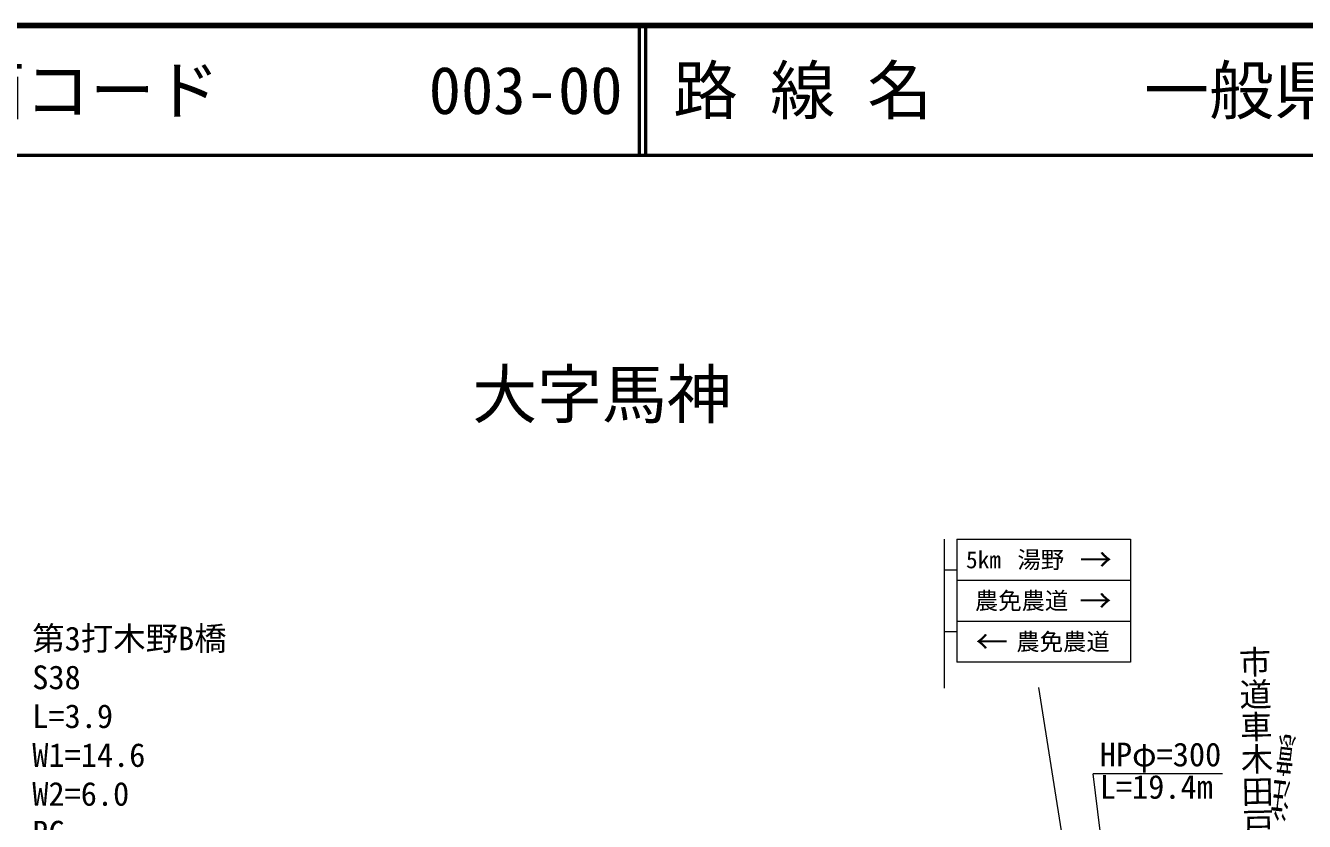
# Model space of a CAD drawing. Units: millimetres, scale not verified. Extents: x 40000 to 680000, y 20000 to 380000.
# Drawn here: x 130416 to 229092, y 318537 to 380000 of the extents above; entities that cross this region are included whole.
import ezdxf
from ezdxf.enums import TextEntityAlignment as Align

# ---------------------------------------------------------------- set-up
doc = ezdxf.new("R2010")
doc.units = ezdxf.units.MM
doc.header["$LTSCALE"] = 1000
for name, color, linetype, lineweight in [('M-BGD', 7, 'Continuous', 13), ('M-STR-HTXT', 7, 'Continuous', 13), ('M-STR-STRC', 7, 'Continuous', 13), ('M-TTL', 2, 'Continuous', 140), ('M-TTL-LINE', 7, 'Continuous', 50), ('M-TTL-TXT', 7, 'Continuous', 50)]:
    doc.layers.add(name, color=color, linetype=linetype, lineweight=lineweight)
doc.layers.add('M-BMK-HTXT', color=7, linetype='Continuous')
doc.styles.add('@ＭＳ ゴシック', font='')
doc.styles.add('ＭＳ ゴシック', font='')
doc.styles.get('@ＭＳ ゴシック').set_extended_font_data('@MS Gothic')
doc.styles.get('ＭＳ ゴシック').set_extended_font_data('MS Gothic')

msp = doc.modelspace()

# ---------------------------------------------------------------- linework, layer by layer
at = {"layer": 'M-STR-HTXT'}
for p, q in [((215960.5, 296586.1), (212786, 322202.4)), ((212804.2, 322241.6), (222780.7, 322241.6))]:
    msp.add_line(p, q, dxfattribs=at)
at = {"layer": 'M-STR-STRC'}
for p, q in [((201282.4, 340330.8), (201282.4, 328830.8)), ((202282.4, 340330.8), (215667.3, 340330.8)), ((202282.4, 340330.8), (202282.4, 330830.8)), ((215667.3, 340330.8), (215667.3, 330830.8)), ((201282.4, 337955.8), (202282.4, 337955.8)), ((202282.4, 337164.1), (215667.3, 337164.1)), ((202282.4, 333997.4), (215667.3, 333997.4)), ((201282.4, 333205.8), (202282.4, 333205.8)), ((215667.3, 330830.8), (202282.4, 330830.8)), ((214286.4, 292797.8), (208589.4, 328884.6))]:
    msp.add_line(p, q, dxfattribs=at)
at = {"layer": 'M-TTL'}
msp.add_line((679999.9, 379999.9), (40000, 379999.9), dxfattribs=at)
at = {"layer": 'M-TTL-LINE'}
for p, q in [((177750, 379999.9), (177750, 369999.9)), ((178250, 379999.9), (178250, 369999.9)), ((40000, 369999.9), (679999.9, 369999.9))]:
    msp.add_line(p, q, dxfattribs=at)

# ---------------------------------------------------------------- texts
at = {"layer": 'M-BGD', "style": '@ＭＳ ゴシック', "width": 2.5}
msp.add_text('注意', height=1026, rotation=83.396, dxfattribs=at).set_placement((228676.6, 325294.8), align=Align.BOTTOM_RIGHT)
at = {"layer": 'M-BMK-HTXT', "style": 'ＭＳ ゴシック'}
msp.add_text('大字馬神', height=3666, dxfattribs=at).set_placement((164891.6, 348589.4), align=Align.BOTTOM_LEFT)
at = {"layer": 'M-BMK-HTXT', "style": '@ＭＳ ゴシック'}
msp.add_text('市道車木田戸線', height=1833, rotation=271.18, dxfattribs=at).set_placement((225394.8, 323371.8), align=Align.MIDDLE_CENTER)
at = {"layer": 'M-STR-HTXT', "style": 'ＭＳ ゴシック'}
for s, p in [('第3打木野B橋', (130932.8, 331200.9)), ('S38', (130932.8, 328200.9)), ('L=3.9', (130932.8, 325200.9)), ('W1=14.6', (130932.8, 322200.9)), ('HPφ=300', (213298, 322241.6)), ('L=19.4m', (213298, 319741.6)), ('W2=6.0', (130932.8, 319200.9)), ('RC', (130932.8, 316200.9))]:
    msp.add_text(s, height=1833, dxfattribs=at).set_placement(p, align=Align.BOTTOM_LEFT)
at = {"layer": 'M-STR-STRC', "style": 'ＭＳ ゴシック'}
for s, height, p in [('5km', 1320, (204327.6, 338747.4)), ('湯野', 1320, (208749.8, 338747.4)), ('→', 1833, (212988.2, 338747.4)), ('農免農道', 1320, (207271.5, 335580.8)), ('→', 1833, (212964.3, 335578.4)), ('←', 1833, (204968.7, 332414.1)), ('農免農道', 1320, (210468.7, 332414.1))]:
    msp.add_text(s, height=height, dxfattribs=at).set_placement(p, align=Align.MIDDLE_CENTER)
at = {"layer": 'M-TTL-TXT', "style": 'ＭＳ ゴシック'}
for s, p in [('図面コード', (120379.6, 374999.9)), ('路 線 名', (180379.5, 374999.9)), ('一般県道\u3000串戸田線', (216734, 374999.9)), ('003-00', (161521, 374999.9))]:
    msp.add_text(s, height=3666, dxfattribs=at).set_placement(p, align=Align.MIDDLE_LEFT)

doc.saveas('drawing.dxf')
